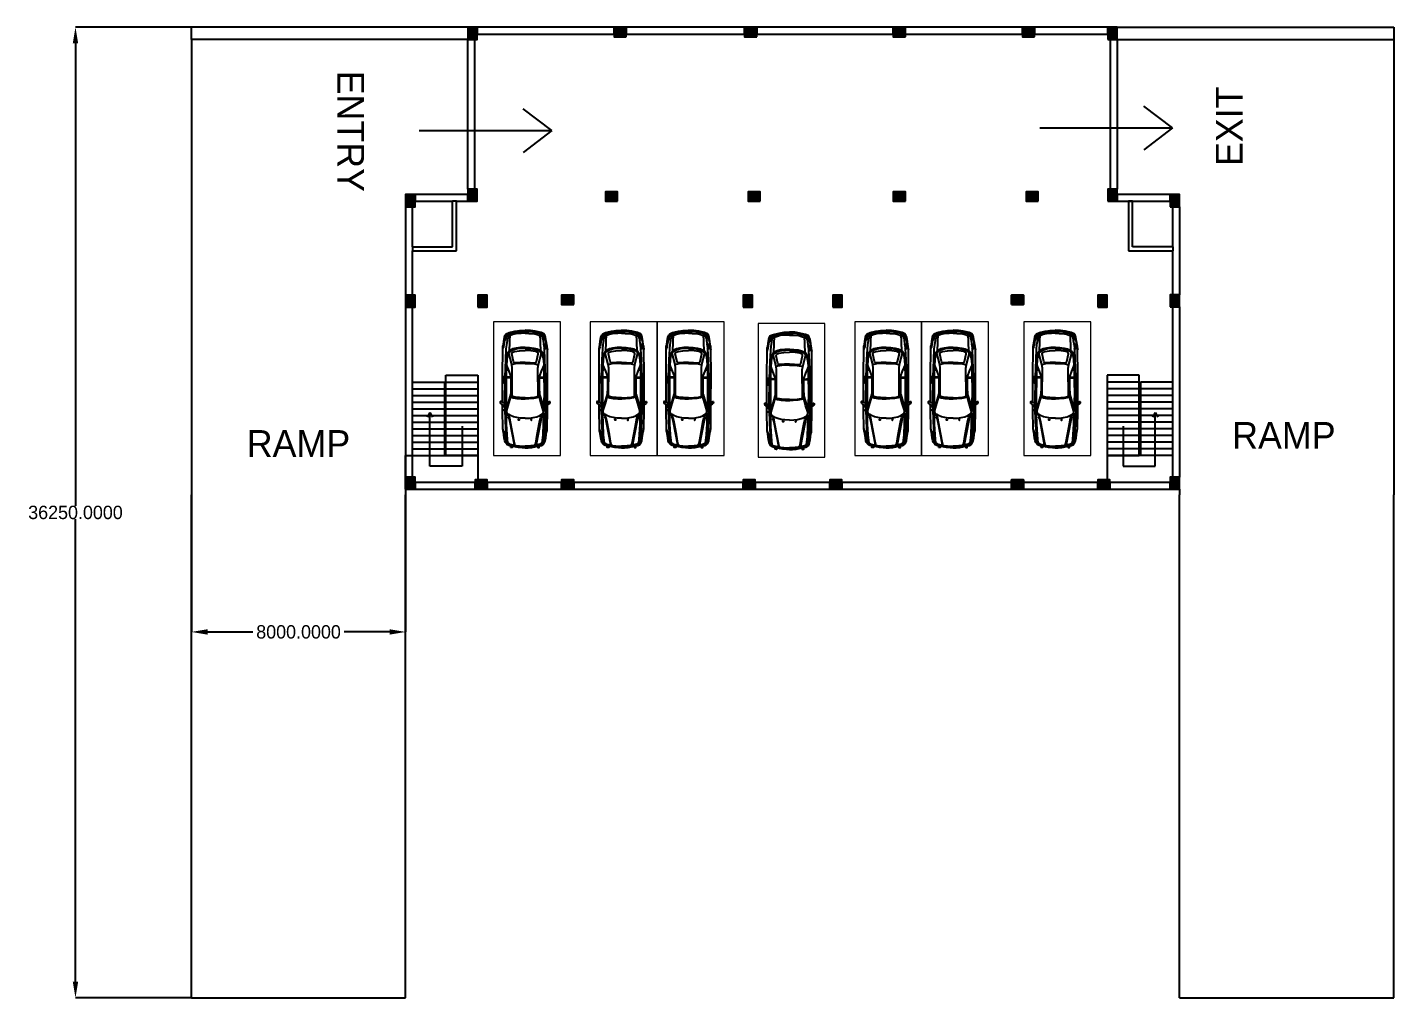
# Model space of a CAD drawing. Header units: millimetres. Extents: x -27866 to 69340, y 57830 to 119705.
# Drawn here: x -27866 to 23163, y 57830 to 94080 of the extents above; entities that cross this region are included whole.
import ezdxf

# ---------------------------------------------------------------- set-up
doc = ezdxf.new("R2010")
doc.units = ezdxf.units.MM
doc.layers.add('SectionCutEdges', color=7, linetype='Continuous')
doc.dimstyles.get("Standard").update_dxf_attribs({"dimtxt": 500, "dimasz": 600, "dimexe": 0.18, "dimexo": 0.0625, "dimgap": 0.09, "dimtad": 0, "dimtih": 1, "dimtoh": 1, "dimdec": 4, "dimzin": 0, "dimdsep": 46, "dimtxsty": 'Standard', "dimcen": 0.09, "dimadec": 0, "dimazin": 0, "dimtfac": 1, "dimtdec": 4, "dimtofl": 0, "dimtmove": 0, "dimatfit": 3, "dimfxl": 1, "dimtolj": 1, "dimtzin": 0, "dimarcsym": 0})

# ---------------------------------------------------------------- blocks, each defined once
blk = doc.blocks.new('sdsd')
h = blk.add_hatch(color=20)
h.dxf.hatch_style = 1
h.paths.add_polyline_path([(47068, 72094), (46718, 72094), (46718, 71644), (47068, 71644)])
blk.add_lwpolyline([(46718, 71644), (47068, 71644), (47068, 72094), (46718, 72094)], close=True)
blk = doc.blocks.new('car')
at = {"color": 215, "true_color": 0xa953a0}
for p, q in [((-2389, -42841), (-2389, -42819)), ((-1765, -42841), (-1765, -42819)), ((-2663, -43529), (-2639, -42900)), ((-1492, -43529), (-1516, -42900)), ((-2612, -44552), (-2786, -44535)), ((-1542, -44552), (-1368, -44535)), ((-2780, -45553), (-2732, -45533)), ((-1374, -45553), (-1422, -45533)), ((-2453, -47074), (-2466, -47045)), ((-1701, -47074), (-1688, -47045))]:
    blk.add_line(p, q, dxfattribs=at)
for points in [[(-2916, -45461), (-2918, -44458), (-2911, -43444), (-2906, -43370), (-2888, -43302), (-2871, -43174), (-2846, -43023), (-2818, -42949), (-2781, -42896), (-2674, -42849), (-2456, -42799), (-2275, -42773), (-2075, -42762)], [(-2074, -42783), (-2247, -42788), (-2463, -42818), (-2604, -42850), (-2722, -42892), (-2760, -42915), (-2790, -42948), (-2811, -42997), (-2829, -43086), (-2855, -43204), (-2869, -43305), (-2878, -43370), (-2887, -43404), (-2902, -43431), (-2914, -43481)], [(-2078, -42798), (-2232, -42800), (-2369, -42816), (-2451, -42830), (-2545, -42850), (-2687, -42889), (-2757, -42930), (-2784, -42975), (-2805, -43031), (-2822, -43101), (-2814, -43118), (-2810, -43118), (-2802, -43093), (-2769, -42986), (-2736, -42944), (-2678, -42909), (-2572, -42877), (-2366, -42836), (-2188, -42819), (-2076, -42816)], [(-2080, -42783), (-1907, -42788), (-1691, -42818), (-1550, -42850), (-1432, -42892), (-1394, -42915), (-1364, -42948), (-1343, -42997), (-1325, -43086), (-1299, -43204), (-1286, -43305), (-1276, -43370), (-1267, -43404), (-1252, -43431), (-1240, -43481)], [(-1238, -45461), (-1236, -44458), (-1243, -43444), (-1248, -43370), (-1267, -43302), (-1283, -43174), (-1308, -43023), (-1336, -42949), (-1373, -42896), (-1480, -42849), (-1698, -42799), (-1880, -42773), (-2079, -42762)], [(-2077, -42798), (-1922, -42800), (-1785, -42816), (-1703, -42830), (-1609, -42850), (-1467, -42889), (-1397, -42930), (-1370, -42975), (-1349, -43031), (-1332, -43101), (-1340, -43118), (-1345, -43118), (-1352, -43093), (-1385, -42986), (-1419, -42944), (-1476, -42909), (-1582, -42877), (-1788, -42836), (-1966, -42819), (-2078, -42816)], [(-2078, -42874), (-2217, -42878), (-2425, -42898), (-2528, -42925), (-2648, -42965), (-2701, -42989), (-2734, -43047), (-2749, -43140), (-2775, -43307), (-2789, -43451), (-2810, -43854), (-2834, -44504), (-2841, -45498)], [(-2077, -42874), (-1938, -42878), (-1729, -42898), (-1626, -42925), (-1506, -42965), (-1453, -42989), (-1420, -43047), (-1405, -43140), (-1379, -43307), (-1366, -43451), (-1345, -43854), (-1320, -44504), (-1313, -45498)], [(-1380, -43304), (-1376, -43281), (-1355, -43276), (-1333, -43279), (-1320, -43297), (-1307, -43446), (-1318, -43459), (-1357, -43464), (-1363, -43448)], [(-2765, -45819), (-2784, -45759), (-2789, -45693), (-2796, -45535), (-2805, -45008), (-2796, -44433), (-2787, -44033), (-2763, -43764), (-2736, -43660), (-2695, -43589), (-2624, -43526), (-2483, -43467), (-2381, -43443), (-2217, -43423), (-2074, -43419)], [(-2076, -43403), (-2247, -43411), (-2411, -43432), (-2530, -43462), (-2625, -43506), (-2689, -43555), (-2742, -43637), (-2769, -43727), (-2778, -43804), (-2790, -43937), (-2797, -44038), (-2785, -44039), (-2683, -44295), (-2617, -44470), (-2608, -44557), (-2608, -44934), (-2614, -45110), (-2621, -45162)], [(-2076, -43444), (-2219, -43448), (-2366, -43462), (-2498, -43493), (-2579, -43526), (-2660, -43583), (-2709, -43649), (-2747, -43760), (-2761, -43883), (-2774, -44064), (-2786, -44502), (-2788, -45319), (-2779, -45689)], [(-2564, -45218), (-2558, -44174), (-2577, -44046), (-2689, -43616)], [(-2075, -43962), (-2264, -43964), (-2398, -43976), (-2446, -43981), (-2478, -43978), (-2494, -43960), (-2507, -43934), (-2571, -43647), (-2562, -43607), (-2528, -43575), (-2467, -43557), (-2289, -43525), (-2077, -43514)], [(-1389, -45819), (-1370, -45759), (-1366, -45693), (-1358, -45535), (-1350, -45008), (-1358, -44433), (-1367, -44033), (-1391, -43764), (-1419, -43660), (-1459, -43589), (-1530, -43526), (-1671, -43467), (-1773, -43443), (-1937, -43423), (-2080, -43419)], [(-2080, -43962), (-1890, -43964), (-1756, -43976), (-1708, -43981), (-1677, -43978), (-1660, -43960), (-1647, -43934), (-1583, -43647), (-1592, -43607), (-1626, -43575), (-1687, -43557), (-1865, -43525), (-2077, -43514)], [(-2078, -43403), (-1907, -43411), (-1744, -43432), (-1625, -43462), (-1529, -43506), (-1465, -43555), (-1412, -43637), (-1385, -43727), (-1377, -43804), (-1364, -43937), (-1357, -44038), (-1369, -44039), (-1472, -44295), (-1537, -44470), (-1546, -44557), (-1546, -44934), (-1540, -45110), (-1533, -45162)], [(-2078, -43444), (-1935, -43448), (-1788, -43462), (-1656, -43493), (-1575, -43526), (-1495, -43583), (-1445, -43649), (-1408, -43760), (-1393, -43883), (-1380, -44064), (-1369, -44502), (-1366, -45319), (-1375, -45689)], [(-1590, -45218), (-1596, -44174), (-1577, -44046), (-1465, -43616)], [(-2076, -43998), (-2285, -44004), (-2441, -44020), (-2535, -44037), (-2576, -44058)], [(-2078, -43998), (-1869, -44004), (-1713, -44020), (-1619, -44037), (-1578, -44058)], [(-2612, -44518), (-2799, -44501), (-2822, -44504), (-2871, -44499), (-2916, -44495)], [(-2880, -44736), (-2868, -44730), (-2861, -44713), (-2860, -44688), (-2860, -44592), (-2865, -44577), (-2875, -44568), (-2882, -44568), (-2881, -44603), (-2887, -44607), (-2886, -44694), (-2880, -44700), (-2880, -44736)], [(-1542, -44518), (-1356, -44501), (-1332, -44504), (-1283, -44499), (-1239, -44495)], [(-1274, -44736), (-1286, -44730), (-1293, -44713), (-1295, -44688), (-1294, -44592), (-1290, -44577), (-1280, -44568), (-1272, -44568), (-1273, -44603), (-1267, -44607), (-1268, -44694), (-1275, -44700), (-1274, -44736)], [(-2076, -45285), (-2281, -45279), (-2446, -45260), (-2533, -45240), (-2575, -45224), (-2600, -45209), (-2621, -45163), (-2724, -45517), (-2777, -45692), (-2789, -45692), (-2804, -45691), (-2838, -45709), (-2864, -45731), (-2895, -45757), (-2916, -45770)], [(-2076, -46051), (-2246, -46044), (-2383, -46026), (-2514, -45995), (-2625, -45952), (-2689, -45913), (-2735, -45872), (-2763, -45820), (-2759, -45759), (-2683, -45502), (-2598, -45208), (-2612, -45254), (-2521, -45284), (-2389, -45308), (-2219, -45323), (-2073, -45327)], [(-2078, -46051), (-1908, -46044), (-1771, -46026), (-1641, -45995), (-1530, -45952), (-1465, -45913), (-1419, -45872), (-1391, -45820), (-1395, -45759), (-1472, -45502), (-1556, -45208), (-1542, -45254), (-1633, -45284), (-1765, -45308), (-1935, -45323), (-2081, -45327)], [(-2079, -45285), (-1873, -45279), (-1708, -45260), (-1621, -45240), (-1580, -45224), (-1554, -45209), (-1533, -45163), (-1430, -45517), (-1377, -45692), (-1366, -45692), (-1350, -45691), (-1316, -45709), (-1290, -45731), (-1259, -45757), (-1238, -45770)], [(-2829, -45595), (-2840, -45563), (-2840, -45550), (-2832, -45521), (-2829, -45511), (-2834, -45503), (-2987, -45424), (-2997, -45427), (-3003, -45432), (-3005, -45458), (-3001, -45481), (-2989, -45497), (-2954, -45523), (-2897, -45555), (-2878, -45570), (-2871, -45579), (-2845, -45642), (-2831, -45650), (-2820, -45650), (-2812, -45646), (-2806, -45632), (-2805, -45573), (-2811, -45547), (-2821, -45539), (-2833, -45536)], [(-2077, -47153), (-2187, -47149), (-2326, -47136), (-2554, -47094), (-2554, -47148), (-2610, -47137), (-2616, -47080), (-2686, -47063), (-2740, -47043), (-2773, -47011), (-2810, -46954), (-2833, -46889), (-2852, -46784), (-2884, -46561), (-2898, -46515), (-2905, -46450), (-2905, -46428), (-2916, -45760), (-2916, -45544)], [(-2837, -45651), (-2826, -46179), (-2797, -46588), (-2775, -46794), (-2757, -46915), (-2741, -46954), (-2706, -46985), (-2641, -47015), (-2519, -47039), (-2452, -47046)], [(-2716, -46974), (-2748, -46670), (-2769, -46264), (-2776, -45881), (-2769, -45849), (-2760, -45831)], [(-2411, -47091), (-2429, -47085), (-2443, -47072), (-2474, -46980), (-2532, -46658), (-2617, -46201), (-2650, -46037), (-2674, -45978), (-2712, -45927), (-2745, -45897), (-2766, -45857)], [(-2078, -47153), (-1967, -47149), (-1828, -47136), (-1600, -47094), (-1600, -47148), (-1544, -47137), (-1539, -47080), (-1468, -47063), (-1414, -47043), (-1382, -47011), (-1345, -46954), (-1321, -46889), (-1302, -46784), (-1271, -46561), (-1256, -46515), (-1249, -46450), (-1249, -46428), (-1238, -45760), (-1238, -45544)], [(-1743, -47091), (-1725, -47085), (-1712, -47072), (-1680, -46980), (-1623, -46658), (-1537, -46201), (-1505, -46037), (-1480, -45978), (-1442, -45927), (-1409, -45897), (-1388, -45857)], [(-1317, -45651), (-1328, -46179), (-1357, -46588), (-1379, -46794), (-1397, -46915), (-1413, -46954), (-1448, -46985), (-1513, -47015), (-1635, -47039), (-1702, -47046)], [(-1438, -46974), (-1406, -46670), (-1385, -46264), (-1378, -45881), (-1385, -45849), (-1394, -45831)], [(-1325, -45595), (-1314, -45563), (-1314, -45550), (-1322, -45521), (-1325, -45511), (-1320, -45503), (-1167, -45424), (-1158, -45427), (-1151, -45432), (-1149, -45458), (-1153, -45481), (-1165, -45497), (-1200, -45523), (-1258, -45555), (-1277, -45570), (-1283, -45579), (-1310, -45642), (-1323, -45650), (-1334, -45650), (-1342, -45646), (-1348, -45632), (-1350, -45573), (-1343, -45547), (-1333, -45539), (-1321, -45536)], [(-2805, -46875), (-2828, -46774), (-2841, -46649), (-2851, -46588), (-2865, -46539), (-2884, -46509), (-2893, -46483), (-2902, -46434)], [(-2716, -45981), (-2682, -46045), (-2660, -46129), (-2488, -47031)], [(-2296, -46084), (-2300, -46118), (-2319, -46119), (-2323, -46083), (-2297, -46083)], [(-1858, -46084), (-1854, -46118), (-1836, -46119), (-1831, -46083), (-1857, -46083)], [(-1438, -45981), (-1472, -46045), (-1494, -46129), (-1667, -47031)], [(-1349, -46875), (-1327, -46774), (-1313, -46649), (-1303, -46588), (-1290, -46539), (-1270, -46509), (-1261, -46483), (-1253, -46434)], [(-2826, -46898), (-2821, -46891), (-2810, -46901), (-2786, -46955), (-2756, -46996), (-2719, -47027), (-2677, -47047), (-2615, -47065), (-2616, -47080), (-2616, -47063), (-2555, -47079), (-2555, -47094), (-2554, -47079), (-2462, -47097), (-2442, -47105), (-2422, -47118)], [(-2442, -47075), (-2451, -47081), (-2561, -47065), (-2612, -47052), (-2678, -47034), (-2731, -47005), (-2764, -46969), (-2799, -46904), (-2807, -46874), (-2781, -46891), (-2753, -46927)], [(-1328, -46898), (-1333, -46891), (-1344, -46901), (-1368, -46955), (-1399, -46996), (-1435, -47027), (-1477, -47047), (-1539, -47065), (-1538, -47080), (-1538, -47063), (-1599, -47079), (-1599, -47094), (-1600, -47079), (-1692, -47097), (-1713, -47105), (-1732, -47118)], [(-1713, -47075), (-1703, -47081), (-1593, -47065), (-1542, -47052), (-1476, -47034), (-1423, -47005), (-1390, -46969), (-1356, -46904), (-1348, -46874), (-1373, -46891), (-1401, -46927)], [(-2078, -47127), (-2147, -47125), (-2218, -47121), (-2364, -47104), (-2415, -47090), (-2432, -47073), (-2424, -47066), (-2403, -47066), (-2290, -47079), (-2189, -47088), (-2128, -47091), (-2080, -47090)], [(-2076, -47127), (-2007, -47125), (-1937, -47121), (-1790, -47104), (-1739, -47090), (-1722, -47073), (-1730, -47066), (-1752, -47066), (-1864, -47079), (-1965, -47088), (-2027, -47091), (-2075, -47090)]]:
    blk.add_lwpolyline(points, dxfattribs=at)
for points in [[(-2215, -47107, -0.157943), (-2215, -47104, -0.089863), (-2212, -47102, -0.04893), (-2208, -47100, -0.030507), (-2202, -47098, -0.021648), (-2196, -47097, -0.017064), (-2188, -47096, -0.014682), (-2180, -47095, -0.013651), (-2171, -47095, -0.013651), (-2162, -47095, -0.014682), (-2154, -47095, -0.017064), (-2146, -47097, -0.021648), (-2140, -47098, -0.030507), (-2134, -47100, -0.04893), (-2130, -47102, -0.089863), (-2127, -47104, -0.157943), (-2127, -47107, -0.157943), (-2127, -47109, -0.089863), (-2130, -47111, -0.04893), (-2134, -47113, -0.030507), (-2140, -47115, -0.021648), (-2146, -47117, -0.017064), (-2154, -47118, -0.014682), (-2162, -47119, -0.013651), (-2171, -47119, -0.013651), (-2180, -47119, -0.014682), (-2188, -47118, -0.017064), (-2196, -47117, -0.021648), (-2202, -47115, -0.030507), (-2208, -47114, -0.04893), (-2212, -47112, -0.089863), (-2215, -47109, -0.157943)], [(-2151, -47107, -0.1542), (-2150, -47105, -0.089935), (-2147, -47102, -0.049765), (-2143, -47100, -0.031256), (-2138, -47098, -0.022257), (-2131, -47097, -0.017575), (-2123, -47095, -0.015137), (-2115, -47095, -0.014079), (-2106, -47094, -0.014079), (-2098, -47094, -0.015137), (-2089, -47095, -0.017575), (-2081, -47096, -0.022257), (-2075, -47098, -0.031256), (-2069, -47100, -0.049765), (-2065, -47102, -0.089935), (-2062, -47104, -0.1542), (-2062, -47107, -0.1542), (-2062, -47109, -0.089935), (-2065, -47111, -0.049765), (-2069, -47114, -0.031256), (-2075, -47116, -0.022257), (-2081, -47117, -0.017575), (-2089, -47118, -0.015137), (-2097, -47119, -0.014079), (-2106, -47119, -0.014079), (-2115, -47119, -0.015137), (-2123, -47119, -0.017575), (-2131, -47118, -0.022257), (-2138, -47116, -0.031256), (-2143, -47114, -0.049765), (-2147, -47112, -0.089935), (-2150, -47110, -0.1542)], [(-2004, -47107, -0.1542), (-2004, -47110, -0.089935), (-2007, -47112, -0.049765), (-2011, -47114, -0.031256), (-2017, -47116, -0.022257), (-2023, -47118, -0.017575), (-2031, -47119, -0.015137), (-2040, -47119, -0.014079), (-2048, -47119, -0.014079), (-2057, -47119, -0.015137), (-2065, -47118, -0.017575), (-2073, -47117, -0.022257), (-2080, -47116, -0.031256), (-2085, -47114, -0.049765), (-2089, -47111, -0.089935), (-2092, -47109, -0.1542), (-2093, -47107, -0.1542), (-2092, -47104, -0.089935), (-2089, -47102, -0.049765), (-2085, -47100, -0.031256), (-2080, -47098, -0.022257), (-2073, -47096, -0.017575), (-2065, -47095, -0.015137), (-2057, -47094, -0.014079), (-2048, -47094, -0.014079), (-2039, -47095, -0.015137), (-2031, -47095, -0.017575), (-2023, -47097, -0.022257), (-2017, -47098, -0.031256), (-2011, -47100, -0.049765), (-2007, -47102, -0.089935), (-2004, -47105, -0.1542)], [(-1939, -47107, -0.157943), (-1940, -47109, -0.089863), (-1942, -47112, -0.04893), (-1946, -47114, -0.030507), (-1952, -47115, -0.021648), (-1959, -47117, -0.017064), (-1966, -47118, -0.014682), (-1975, -47119, -0.013651), (-1983, -47119, -0.013651), (-1992, -47119, -0.014682), (-2000, -47118, -0.017064), (-2008, -47117, -0.021648), (-2015, -47115, -0.030507), (-2020, -47113, -0.04893), (-2024, -47111, -0.089863), (-2027, -47109, -0.157943), (-2028, -47107, -0.157943), (-2027, -47104, -0.089863), (-2024, -47102, -0.04893), (-2020, -47100, -0.030507), (-2015, -47098, -0.021648), (-2008, -47097, -0.017064), (-2000, -47095, -0.014682), (-1992, -47095, -0.013651), (-1983, -47095, -0.013651), (-1975, -47095, -0.014682), (-1966, -47096, -0.017064), (-1959, -47097, -0.021648), (-1952, -47098, -0.030507), (-1946, -47100, -0.04893), (-1942, -47102, -0.089863), (-1940, -47104, -0.157943)]]:
    blk.add_lwpolyline(points, format="xyb", close=True, dxfattribs=at)
blk = doc.blocks.new('*D20')
at = {"color": 0, "lineweight": -2, "transparency": 16777216}
for p, q in [((-21737, 76612), (-21737, 71493)), ((-13737, 76612), (-13737, 71493)), ((-21137, 71493), (-19445, 71493)), ((-14337, 71493), (-16028, 71493))]:
    blk.add_line(p, q, dxfattribs=at)
at = {"color": 0, "transparency": 16777216}
for points in [[(-21137, 71593), (-21137, 71393), (-21737, 71493)], [(-14337, 71593), (-14337, 71393), (-13737, 71493)]]:
    blk.add_solid(points, dxfattribs=at)
at = {"layer": 'Defpoints', "color": 0, "transparency": 16777216}
for p in [(-21737, 76613), (-13737, 76613), (-13737, 71493)]:
    blk.add_point(p, dxfattribs=at)
at = {"color": 0, "transparency": 16777216, "insert": (-17737, 71493), "char_height": 500, "attachment_point": 5}
blk.add_mtext('\\A1;8000.0000', dxfattribs=at)
blk = doc.blocks.new('*D21')
at = {"color": 0, "lineweight": -2, "transparency": 16777216}
for p, q in [((-21737, 94080), (-26068, 94080)), ((-26068, 93480), (-26068, 76205)), ((-26068, 58430), (-26068, 75705)), ((-21737, 57830), (-26068, 57830))]:
    blk.add_line(p, q, dxfattribs=at)
at = {"color": 0, "transparency": 16777216}
for points in [[(-26168, 93480), (-25968, 93480), (-26068, 94080)], [(-26168, 58430), (-25968, 58430), (-26068, 57830)]]:
    blk.add_solid(points, dxfattribs=at)
at = {"layer": 'Defpoints', "color": 0, "transparency": 16777216}
for p in [(-21737, 94080), (-26068, 57830), (-21737, 57830)]:
    blk.add_point(p, dxfattribs=at)
at = {"color": 0, "transparency": 16777216, "insert": (-26068, 75955), "char_height": 500, "attachment_point": 5}
blk.add_mtext('\\A1;36250.0000', dxfattribs=at)

msp = doc.modelspace()

# ---------------------------------------------------------------- linework, layer by layer
for p, q in [((-21736.65238, 93630.11718), (-21736.65238, 87830.11718)), ((-11411.65238, 88030.11718), (-11411.65238, 93630.11718)), ((-11157.24119, 88030.11718), (-11157.24119, 93630.11718)), ((12588.34762, 88030.11718), (12588.34762, 93630.11718)), ((12838.34762, 93630.11718), (12838.34762, 88030.11718)), ((23163.34762, 93630.11718), (23163.34762, 87830.11718)), ((-8276.4532, 90219.42609), (-9342.17767, 91034.2191)), ((14898.5468, 90319.42609), (13832.82233, 91134.2191)), ((-13229.01822, 90219.42609), (-8276.4532, 90219.42609)), ((-8276.4532, 90219.42609), (-9342.17767, 89404.63307)), ((9945.98178, 90319.42609), (14898.5468, 90319.42609)), ((14898.5468, 90319.42609), (13832.82233, 89504.63307)), ((-21736.65238, 87830.11718), (-21736.65238, 76612.53218)), ((23163.34762, 87830.11718), (23163.34762, 76612.53218)), ((-13486.65238, 80830.11718), (-12286.65238, 80830.11718)), ((-12286.65238, 80830.11718), (-12286.65238, 78080.11718)), ((-12236.65238, 81080.11718), (-11036.65238, 81080.11718)), ((-12236.65238, 78080.11718), (-12236.65238, 81080.11718)), ((-12236.65238, 80830.11718), (-11036.65238, 80830.11718)), ((-11036.65238, 81080.11718), (-11036.65238, 77180.11718)), ((13663.34762, 81080.11718), (12463.34762, 81080.11718)), ((12463.34762, 81080.11718), (12463.34762, 77180.11718)), ((13663.34762, 80830.11718), (12463.34762, 80830.11718)), ((13663.34762, 78080.11718), (13663.34762, 81080.11718)), ((14913.34762, 80830.11718), (13713.34762, 80830.11718)), ((13713.34762, 80830.11718), (13713.34762, 78080.11718)), ((-13486.65238, 80580.11718), (-12286.65238, 80580.11718)), ((-13486.65238, 80330.11718), (-12286.65238, 80330.11718)), ((-12236.65238, 80580.11718), (-11036.65238, 80580.11718)), ((-12236.65238, 80330.11718), (-11036.65238, 80330.11718)), ((13663.34762, 80580.11718), (12463.34762, 80580.11718)), ((13663.34762, 80330.11718), (12463.34762, 80330.11718)), ((14913.34762, 80580.11718), (13713.34762, 80580.11718)), ((14913.34762, 80330.11718), (13713.34762, 80330.11718)), ((-13486.65238, 80080.11718), (-12286.65238, 80080.11718)), ((-13486.65238, 79830.11718), (-12286.65238, 79830.11718)), ((-12832.04666, 79690.59288), (-12932.04666, 79517.38779)), ((-12832.04666, 77682.08412), (-12832.04666, 79690.59288)), ((-12832.04666, 79690.59288), (-12732.04666, 79517.38779)), ((-12236.65238, 80080.11718), (-11036.65238, 80080.11718)), ((-12236.65238, 79830.11718), (-11036.65238, 79830.11718)), ((13663.34762, 80080.11718), (12463.34762, 80080.11718)), ((13663.34762, 79830.11718), (12463.34762, 79830.11718)), ((14913.34762, 80080.11718), (13713.34762, 80080.11718)), ((14913.34762, 79830.11718), (13713.34762, 79830.11718)), ((14258.74189, 79690.59288), (14158.74189, 79517.38779)), ((14258.74189, 77682.08412), (14258.74189, 79690.59288)), ((14258.74189, 79690.59288), (14358.74189, 79517.38779)), ((-13486.65238, 79580.11718), (-12286.65238, 79580.11718)), ((-13486.65238, 79330.11718), (-12286.65238, 79330.11718)), ((-12236.65238, 79580.11718), (-11036.65238, 79580.11718)), ((-12236.65238, 79330.11718), (-11036.65238, 79330.11718)), ((-11628.17267, 79184.6326), (-11628.17267, 77682.08412)), ((13663.34762, 79580.11718), (12463.34762, 79580.11718)), ((13663.34762, 79330.11718), (12463.34762, 79330.11718)), ((13054.8679, 79184.6326), (13054.8679, 77682.08412)), ((14913.34762, 79580.11718), (13713.34762, 79580.11718)), ((14913.34762, 79330.11718), (13713.34762, 79330.11718)), ((-13486.65238, 79080.11718), (-12286.65238, 79080.11718)), ((-13486.65238, 78830.11718), (-12286.65238, 78830.11718)), ((-12236.65238, 79080.11718), (-11036.65238, 79080.11718)), ((-12236.65238, 78830.11718), (-11036.65238, 78830.11718)), ((13663.34762, 79080.11718), (12463.34762, 79080.11718)), ((13663.34762, 78830.11718), (12463.34762, 78830.11718)), ((14913.34762, 79080.11718), (13713.34762, 79080.11718)), ((14913.34762, 78830.11718), (13713.34762, 78830.11718)), ((-13736.65238, 76830.11718), (-13736.65238, 78080.11718)), ((-13736.65238, 78080.11718), (-13486.65238, 78080.11718)), ((-13486.65238, 78580.11718), (-12286.65238, 78580.11718)), ((-13486.65238, 78330.11718), (-12286.65238, 78330.11718)), ((-13486.65238, 78080.11718), (-11036.65238, 78080.11718)), ((-12236.65238, 78580.11718), (-11036.65238, 78580.11718)), ((-12236.65238, 78330.11718), (-11036.65238, 78330.11718)), ((-11036.65238, 78080.11718), (-12236.65238, 78080.11718)), ((13663.34762, 78580.11718), (12463.34762, 78580.11718)), ((13663.34762, 78330.11718), (12463.34762, 78330.11718)), ((14913.34762, 78080.11718), (12463.34762, 78080.11718)), ((12463.34762, 78080.11718), (13663.34762, 78080.11718)), ((14913.34762, 78580.11718), (13713.34762, 78580.11718)), ((14913.34762, 78330.11718), (13713.34762, 78330.11718)), ((-11628.17267, 77682.08412), (-12832.04666, 77682.08412)), ((13054.8679, 77682.08412), (14258.74189, 77682.08412))]:
    msp.add_line(p, q)
at = {"color": 215, "lineweight": 13, "true_color": 0xa953a0}
for points in [[(-10449.8681, 78082.39256), (-7949.8681, 78082.39256), (-7949.8681, 83082.39256), (-10449.8681, 83082.39256)], [(-6845.07053, 78082.39256), (-4345.07053, 78082.39256), (-4345.07053, 83082.39256), (-6845.07053, 83082.39256)], [(-4345.07053, 78082.39256), (-1845.07053, 78082.39256), (-1845.07053, 83082.39256), (-4345.07053, 83082.39256)], [(-576.99115, 78016.3458), (1923.00885, 78016.3458), (1923.00885, 83016.3458), (-576.99115, 83016.3458)], [(3034.82714, 78082.39256), (5534.82714, 78082.39256), (5534.82714, 83082.39256), (3034.82714, 83082.39256)], [(5534.82714, 78082.39256), (8034.82714, 78082.39256), (8034.82714, 83082.39256), (5534.82714, 83082.39256)], [(9354.37422, 78082.39256), (11854.37422, 78082.39256), (11854.37422, 83082.39256), (9354.37422, 83082.39256)]]:
    msp.add_lwpolyline(points, close=True, dxfattribs=at)
at = {"layer": 'SectionCutEdges'}
for p, q in [((-11411.65238, 94080.11718), (-21736.65238, 94080.11718)), ((-21736.65238, 93630.11718), (-21736.65238, 94080.11718)), ((-11411.65238, 94080.11718), (-11411.65238, 93630.11718)), ((-11061.65238, 94080.11718), (-11411.65238, 94080.11718)), ((-5946.20921, 94080.11718), (-11061.65238, 94080.11718)), ((-11061.65238, 94080.11718), (-11061.65238, 93830.11718)), ((-5946.20921, 93830.11718), (-5946.20921, 94080.11718)), ((-5496.20921, 94080.11718), (-5946.20921, 94080.11718)), ((-1076.95018, 94080.11718), (-5496.20921, 94080.11718)), ((-5496.20921, 94080.11718), (-5496.20921, 93820.49065)), ((-1076.95018, 93820.49065), (-1076.95018, 94080.11718)), ((-626.95018, 94080.11718), (-1076.95018, 94080.11718)), ((4474.83885, 94080.11718), (-626.95018, 94080.11718)), ((-626.95018, 94080.11718), (-626.95018, 93830.11718)), ((4474.83885, 93830.11718), (4474.83885, 94080.11718)), ((4924.83885, 94080.11718), (4474.83885, 94080.11718)), ((9301.25093, 94080.11718), (4924.83885, 94080.11718)), ((4924.83885, 94080.11718), (4924.83885, 93830.11718)), ((9301.25093, 93830.11718), (9301.25093, 94080.11718)), ((9751.25093, 94080.11718), (9301.25093, 94080.11718)), ((9751.25093, 94080.11718), (9751.25093, 93830.11718)), ((12488.34762, 94080.11718), (9751.25093, 94080.11718)), ((12488.34762, 93830.11718), (12488.34762, 94080.11718)), ((12838.34762, 94080.11718), (12488.34762, 94080.11718)), ((12838.34762, 93630.11718), (12838.34762, 94080.11718)), ((12838.34762, 94080.11718), (23163.34762, 94080.11718)), ((23163.34762, 94080.11718), (23163.34762, 93630.11718)), ((-11411.65238, 93630.11718), (-21736.65238, 93630.11718)), ((-11411.65238, 93630.11718), (-11157.24119, 93630.11718)), ((-11157.24119, 93630.11718), (-11061.65238, 93630.11718)), ((-11061.65238, 93830.11718), (-5946.20921, 93830.11718)), ((-11061.65238, 93630.11718), (-11061.65238, 93830.11718)), ((-5946.20921, 93830.11718), (-5946.20921, 93730.11718)), ((-5946.20921, 93730.11718), (-5496.20921, 93730.11718)), ((-5496.20921, 93730.11718), (-5496.20921, 93820.49065)), ((-5496.20921, 93820.49065), (-1076.95018, 93820.49065)), ((-1076.95018, 93820.49065), (-1076.95018, 93730.11718)), ((-1076.95018, 93730.11718), (-626.95018, 93730.11718)), ((-626.95018, 93730.11718), (-626.95018, 93830.11718)), ((-626.95018, 93830.11718), (4474.83885, 93830.11718)), ((4474.83885, 93830.11718), (4474.83885, 93730.11718)), ((4474.83885, 93730.11718), (4924.83885, 93730.11718)), ((4924.83885, 93730.11718), (4924.83885, 93830.11718)), ((4924.83885, 93830.11718), (9301.25093, 93830.11718)), ((9301.25093, 93830.11718), (9301.25093, 93730.11718)), ((9301.25093, 93730.11718), (9751.25093, 93730.11718)), ((9751.25093, 93730.11718), (9751.25093, 93830.11718)), ((9751.25093, 93830.11718), (12488.34762, 93830.11718)), ((12488.34762, 93830.11718), (12488.34762, 93630.11718)), ((12488.34762, 93630.11718), (12588.34762, 93630.11718)), ((12588.34762, 93630.11718), (12838.34762, 93630.11718)), ((12838.34762, 93630.11718), (23163.34762, 93630.11718)), ((-13736.65238, 87830.11718), (-13736.65238, 87380.11718)), ((-13386.65238, 87830.11718), (-13736.65238, 87830.11718)), ((-11411.65238, 87830.11718), (-13386.65238, 87830.11718)), ((-13386.65238, 87830.11718), (-13386.65238, 87580.11718)), ((-11157.24119, 88030.11718), (-11411.65238, 88030.11718)), ((-11411.65238, 88030.11718), (-11411.65238, 87830.11718)), ((-11411.65238, 87580.11718), (-11411.65238, 87830.11718)), ((-11061.65238, 87830.11718), (-11411.65238, 87830.11718)), ((-11061.65238, 88030.11718), (-11157.24119, 88030.11718)), ((-11061.65238, 87830.11718), (-11061.65238, 88030.11718)), ((-11061.65238, 87580.11718), (-11061.65238, 87830.11718)), ((-6277.61575, 87930.17828), (-6277.61575, 87830.11718)), ((-5827.61575, 87930.17828), (-6277.61575, 87930.17828)), ((-6277.61575, 87830.11718), (-6277.61575, 87580.17828)), ((-5827.61575, 87830.11718), (-5827.61575, 87930.17828)), ((-5827.61575, 87580.17828), (-5827.61575, 87830.11718)), ((-493.15851, 87930.11718), (-943.15851, 87930.11718)), ((-943.15851, 87930.11718), (-943.15851, 87830.11718)), ((-943.15851, 87830.11718), (-943.15851, 87580.11718)), ((-493.15851, 87830.11718), (-493.15851, 87930.11718)), ((-493.15851, 87580.11718), (-493.15851, 87830.11718)), ((4924.83885, 87930.17828), (4474.83885, 87930.17828)), ((4474.83885, 87930.17828), (4474.83885, 87830.11718)), ((4474.83885, 87830.11718), (4474.83885, 87580.17828)), ((4924.83885, 87830.11718), (4924.83885, 87930.17828)), ((4924.83885, 87580.17828), (4924.83885, 87830.11718)), ((9438.34762, 87930.11718), (9438.34762, 87830.11718)), ((9888.34762, 87930.11718), (9438.34762, 87930.11718)), ((9438.34762, 87830.11718), (9438.34762, 87580.11718)), ((9888.34762, 87830.11718), (9888.34762, 87930.11718)), ((9888.34762, 87580.11718), (9888.34762, 87830.11718)), ((12488.34762, 88030.11718), (12488.34762, 87830.11718)), ((12588.34762, 88030.11718), (12488.34762, 88030.11718)), ((12488.34762, 87830.11718), (12488.34762, 87580.11718)), ((12838.34762, 88030.11718), (12588.34762, 88030.11718)), ((12838.34762, 87830.11718), (12838.34762, 88030.11718)), ((14813.34762, 87830.11718), (12838.34762, 87830.11718)), ((12838.34762, 87830.11718), (12838.34762, 87580.17828)), ((14813.34762, 87580.17828), (14813.34762, 87830.11718)), ((15163.34762, 87830.11718), (14813.34762, 87830.11718)), ((15163.34762, 87380.11718), (15163.34762, 87830.11718)), ((-13736.65238, 87380.11718), (-13736.65238, 84080.11718)), ((-13486.65238, 87380.11718), (-13736.65238, 87380.11718)), ((-13486.65238, 87380.11718), (-13386.65238, 87380.11718)), ((-13486.65238, 85880.44779), (-13486.65238, 87380.11718)), ((-13386.65238, 87380.11718), (-13386.65238, 87580.11718)), ((-13386.65238, 87580.11718), (-11986.65238, 87580.11718)), ((-11836.65238, 87580.11392), (-11986.65238, 87580.11718)), ((-11986.65238, 85880.44779), (-11986.65238, 87580.11718)), ((-11836.65238, 87580.11392), (-11411.65238, 87580.11718)), ((-11836.65238, 85730.44779), (-11836.65238, 87580.11392)), ((-11411.65238, 87580.11718), (-11061.65238, 87580.11718)), ((-6277.61575, 87580.17828), (-5827.61575, 87580.17828)), ((-943.15851, 87580.11718), (-493.15851, 87580.11718)), ((4474.83885, 87580.17828), (4924.83885, 87580.17828)), ((9438.34762, 87580.11718), (9888.34762, 87580.11718)), ((12488.34762, 87580.11718), (12838.34762, 87580.17828)), ((12838.34762, 87580.17828), (14813.34762, 87580.17828)), ((13413.34762, 87580.11718), (13263.34762, 87580.11392)), ((13263.34762, 87580.11392), (13263.34762, 85730.44779)), ((13413.34762, 85880.44779), (13413.34762, 87580.11718)), ((14813.34762, 87580.17828), (14813.34762, 87380.11718)), ((14813.34762, 87380.11718), (14913.34762, 87380.11718)), ((15163.34762, 87380.11718), (14913.34762, 87380.11718)), ((14913.34762, 85880.44779), (14913.34762, 87380.11718)), ((15163.34762, 87380.11718), (15163.34762, 84084.01179)), ((-13486.65238, 85880.44779), (-11986.65238, 85880.44779)), ((-13486.65238, 85880.44779), (-13486.65238, 85730.44779)), ((-13486.65238, 85730.44779), (-11836.65238, 85730.44779)), ((-13486.65238, 84080.11718), (-13486.65238, 85730.44779)), ((13263.34762, 85730.44779), (14913.34762, 85730.44779)), ((14913.34762, 85880.44779), (13413.34762, 85880.44779)), ((14913.34762, 85880.44779), (14913.34762, 85730.44779)), ((14913.34762, 84084.01179), (14913.34762, 85730.44779)), ((-13736.65238, 84080.11718), (-13736.65238, 83630.11718)), ((-13736.65238, 84080.11718), (-13486.65238, 84080.11718)), ((-13386.65238, 84080.11718), (-13486.65238, 84080.11718)), ((-13386.65238, 83630.11718), (-13386.65238, 84080.11718)), ((-10686.65238, 84080.11718), (-11036.65238, 84080.11718)), ((-11036.65238, 84080.11718), (-11036.65238, 83630.11718)), ((-10686.65238, 83630.11718), (-10686.65238, 84080.11718)), ((-7911.65238, 84080.11718), (-7911.65238, 83730.11718)), ((-7461.65238, 84080.11718), (-7911.65238, 84080.11718)), ((-7911.65238, 83730.11718), (-7461.65238, 83730.11718)), ((-7461.65238, 83730.11718), (-7461.65238, 84080.11718)), ((-786.65238, 84080.11718), (-1136.65238, 84080.11718)), ((-1136.65238, 84080.11718), (-1136.65238, 83630.11718)), ((-786.65238, 83630.11718), (-786.65238, 84080.11718)), ((2563.34762, 84080.11718), (2213.34762, 84080.11718)), ((2213.34762, 84080.11718), (2213.34762, 83630.11718)), ((2563.34762, 83630.11718), (2563.34762, 84080.11718)), ((9338.34762, 84080.11718), (8888.34762, 84080.11718)), ((8888.34762, 84080.11718), (8888.34762, 83730.11718)), ((8888.34762, 83730.11718), (9338.34762, 83730.11718)), ((9338.34762, 83730.11718), (9338.34762, 84080.11718)), ((12113.34762, 84080.11718), (12113.34762, 83630.11718)), ((12463.34762, 84080.11718), (12113.34762, 84080.11718)), ((12463.34762, 83630.11718), (12463.34762, 84080.11718)), ((14813.34762, 84084.01179), (14813.34762, 83634.01179)), ((14913.34762, 84084.01179), (14813.34762, 84084.01179)), ((15163.34762, 84084.01179), (14913.34762, 84084.01179)), ((15163.34762, 83634.01179), (15163.34762, 84084.01179)), ((-13736.65238, 83630.11718), (-13736.65238, 77280.11718)), ((-13486.65238, 83630.11718), (-13736.65238, 83630.11718)), ((-13486.65238, 77280.11718), (-13486.65238, 83630.11718)), ((-13486.65238, 83630.11718), (-13386.65238, 83630.11718)), ((-11036.65238, 83630.11718), (-10686.65238, 83630.11718)), ((-1136.65238, 83630.11718), (-786.65238, 83630.11718)), ((2213.34762, 83630.11718), (2563.34762, 83630.11718)), ((12113.34762, 83630.11718), (12463.34762, 83630.11718)), ((14813.34762, 83634.01179), (14913.34762, 83634.01179)), ((14913.34762, 77280.11718), (14913.34762, 83634.01179)), ((14913.34762, 83634.01179), (15163.34762, 83634.01179)), ((15163.34762, 83634.01179), (15163.34762, 77280.11718)), ((-13736.65238, 77280.11718), (-13736.65238, 76830.11718)), ((-13736.65238, 77280.11718), (-13486.65238, 77280.11718)), ((-13386.65238, 77280.11718), (-13486.65238, 77280.11718)), ((-13386.65238, 77080.11718), (-13386.65238, 77280.11718)), ((-11140.95259, 77080.11718), (-13386.65238, 77080.11718)), ((-13386.65238, 77080.11718), (-13386.65238, 76830.11718)), ((-10690.95259, 77180.11718), (-11140.95259, 77180.11718)), ((-11140.95259, 77180.11718), (-11140.95259, 77080.11718)), ((-11140.95259, 76830.11718), (-11140.95259, 77080.11718)), ((-10690.95259, 77080.11718), (-10690.95259, 77180.11718)), ((-7911.65238, 77080.11718), (-10690.95259, 77080.11718)), ((-10690.95259, 77080.11718), (-10690.95259, 76830.11718)), ((-7461.65238, 77180.11718), (-7911.65238, 77180.11718)), ((-7911.65238, 77180.11718), (-7911.65238, 77080.11718)), ((-7911.65238, 76830.11718), (-7911.65238, 77080.11718)), ((-7461.65238, 77080.11718), (-7461.65238, 77180.11718)), ((-7461.65238, 77080.11718), (-7461.65238, 76830.11718)), ((-1136.65238, 77080.11718), (-7461.65238, 77080.11718)), ((-686.65238, 77180.11718), (-1136.65238, 77180.11718)), ((-1136.65238, 77180.11718), (-1136.65238, 77080.11718)), ((-1136.65238, 76830.11718), (-1136.65238, 77080.11718)), ((-686.65238, 77080.11718), (-686.65238, 77180.11718)), ((2104.98513, 77080.11718), (-686.65238, 77080.11718)), ((-686.65238, 77080.11718), (-686.65238, 76830.11718)), ((2104.98513, 77180.11718), (2104.98513, 77080.11718)), ((2554.98513, 77180.11718), (2104.98513, 77180.11718)), ((2104.98513, 76830.11718), (2104.98513, 77080.11718)), ((2554.98513, 77076.22521), (2554.98513, 77180.11718)), ((8888.34762, 77076.22521), (2554.98513, 77076.22521)), ((2554.98513, 77076.22521), (2554.98513, 76830.11718)), ((9338.34762, 77180.11718), (8888.34762, 77180.11718)), ((8888.34762, 77180.11718), (8888.34762, 77076.22521)), ((8888.34762, 76830.11718), (8888.34762, 77076.22521)), ((9338.34762, 77080.11718), (9338.34762, 77180.11718)), ((12111.85002, 77080.11718), (9338.34762, 77080.11718)), ((9338.34762, 77080.11718), (9338.34762, 76830.11718)), ((12561.85002, 77180.11718), (12111.85002, 77180.11718)), ((12111.85002, 77180.11718), (12111.85002, 77080.11718)), ((12111.85002, 76830.11718), (12111.85002, 77080.11718)), ((12561.85002, 77080.11718), (12561.85002, 77180.11718)), ((14813.34762, 77080.11718), (12561.85002, 77080.11718)), ((12561.85002, 77080.11718), (12561.85002, 76830.11718)), ((14813.34762, 77280.11718), (14813.34762, 77080.11718)), ((14913.34762, 77280.11718), (14813.34762, 77280.11718)), ((14813.34762, 76830.11718), (14813.34762, 77080.11718)), ((15163.34762, 77280.11718), (14913.34762, 77280.11718)), ((15163.34762, 76830.11718), (15163.34762, 77280.11718)), ((-21736.65238, 57830.11718), (-21736.65238, 76612.53218)), ((-13736.65238, 76830.11718), (-13736.65238, 76612.53218)), ((-13736.65238, 76830.11718), (-13386.65238, 76830.11718)), ((-13736.65238, 57830.11718), (-13736.65238, 76612.53218)), ((-13386.65238, 76830.11718), (-11140.95259, 76830.11718)), ((-11140.95259, 76830.11718), (-10690.95259, 76830.11718)), ((-10690.95259, 76830.11718), (-7911.65238, 76830.11718)), ((-7911.65238, 76830.11718), (-7461.65238, 76830.11718)), ((-7461.65238, 76830.11718), (-1136.65238, 76830.11718)), ((-1136.65238, 76830.11718), (-686.65238, 76830.11718)), ((-686.65238, 76830.11718), (2104.98513, 76830.11718)), ((2104.98513, 76830.11718), (2554.98513, 76830.11718)), ((2554.98513, 76830.11718), (8888.34762, 76830.11718)), ((8888.34762, 76830.11718), (9338.34762, 76830.11718)), ((9338.34762, 76830.11718), (12111.85002, 76830.11718)), ((12111.85002, 76830.11718), (12561.85002, 76830.11718)), ((12561.85002, 76830.11718), (14813.34762, 76830.11718)), ((14813.34762, 76830.11718), (15163.34762, 76830.11718)), ((15163.34762, 76830.11718), (15163.34762, 76612.53218)), ((15163.34762, 57830.11718), (15163.34762, 76612.53218)), ((23163.34762, 57830.11718), (23163.34762, 76612.53218)), ((-21736.65238, 57830.11718), (-13736.65238, 57830.11718)), ((15163.34762, 57830.11718), (23163.34762, 57830.11718))]:
    msp.add_line(p, q, dxfattribs=at)

# ---------------------------------------------------------------- block references
for p in [(-58129.60476, 21985.66244), (-34229.60476, 21985.66244), (-60454.60476, 15735.66244), (-58129.60476, 15935.66244), (-34229.60476, 15935.66244), (-31904.60476, 15735.66244), (-60454.60476, 11985.66244), (-57754.60476, 11985.66244), (-47854.60476, 11985.66244), (-44504.60476, 11985.66244), (-34604.60476, 11985.66244), (-31904.60476, 11989.55704), (-60454.60476, 5185.66244), (-31904.60476, 5185.66244)]:
    msp.add_blockref('sdsd', p)
at = {"rotation": 90}
for p in [(66148.24553, 47012.1648), (71017.50456, 47012.1648), (76569.29359, 47012.1648), (81395.70568, 47012.1648), (65816.83899, 40862.2259), (71151.29623, 40862.1648), (76569.29359, 40862.2259), (81532.80236, 40862.1648), (64182.80236, 37012.1648), (64182.80236, 37012.1648), (60953.50216, 30112.1648), (64182.80236, 30112.1648), (64182.80236, 30112.1648), (70957.80236, 30112.1648), (74199.43988, 30112.1648), (84206.30477, 30112.1648)]:
    msp.add_blockref('sdsd', p, dxfattribs=at)
at = {"xscale": -1, "rotation": 270}
for p in [(-62756.10713, 37012.1648), (-62756.10713, 37012.1648), (-62756.10713, 30112.1648), (-62756.10713, 30112.1648)]:
    msp.add_blockref('sdsd', p, dxfattribs=at)
at = {"lineweight": 13}
for p in [(-7200.02707, 125525.49427), (-3595.2295, 125525.49427), (-1095.2295, 125525.49427), (2672.84988, 125459.4475), (6284.66817, 125525.49427), (8784.66817, 125525.49427), (12604.21525, 125525.49427)]:
    msp.add_blockref('car', p, dxfattribs=at)

# ---------------------------------------------------------------- texts
at = {"char_height": 1000, "attachment_point": 1}
for s, width, insert, rotation in [('ENTRY', 10725.3931808, (-15287.13243, 92460.76732), 270), ('EXIT', 8428.8781015, (16521.79975, 88895.69857), 90)]:
    msp.add_mtext_dynamic_manual_height_columns(s, width=width, gutter_width=1, heights=[0], dxfattribs=dict(at, insert=insert, rotation=rotation))
for insert in [(17132.06717, 79335.15951), (-19671.50711, 79032.99882)]:
    msp.add_mtext_dynamic_manual_height_columns('RAMP', width=2574.8629477, gutter_width=1, heights=[0], dxfattribs=dict(at, insert=insert))

# ---------------------------------------------------------------- dimensions: what is measured, and where the dimension line sits
dim = msp.add_linear_dim(base=(-26067.64869, 57830.11718), p1=(-21736.65238, 94080.11718), p2=(-21736.65238, 57830.11718), angle=90, dimstyle='Standard')
dim.commit()
dim.dimension.update_dxf_attribs({"geometry": '*D21', "text_midpoint": (-26067.64869, 75955.11718)})
dim = msp.add_linear_dim(base=(-13736.65238, 71493.28716), p1=(-21736.65238, 76612.53218), p2=(-13736.65238, 76612.53218), dimstyle='Standard')
dim.commit()
dim.dimension.update_dxf_attribs({"geometry": '*D20', "text_midpoint": (-17736.65238, 71493.28716)})

doc.saveas('drawing.dxf')
